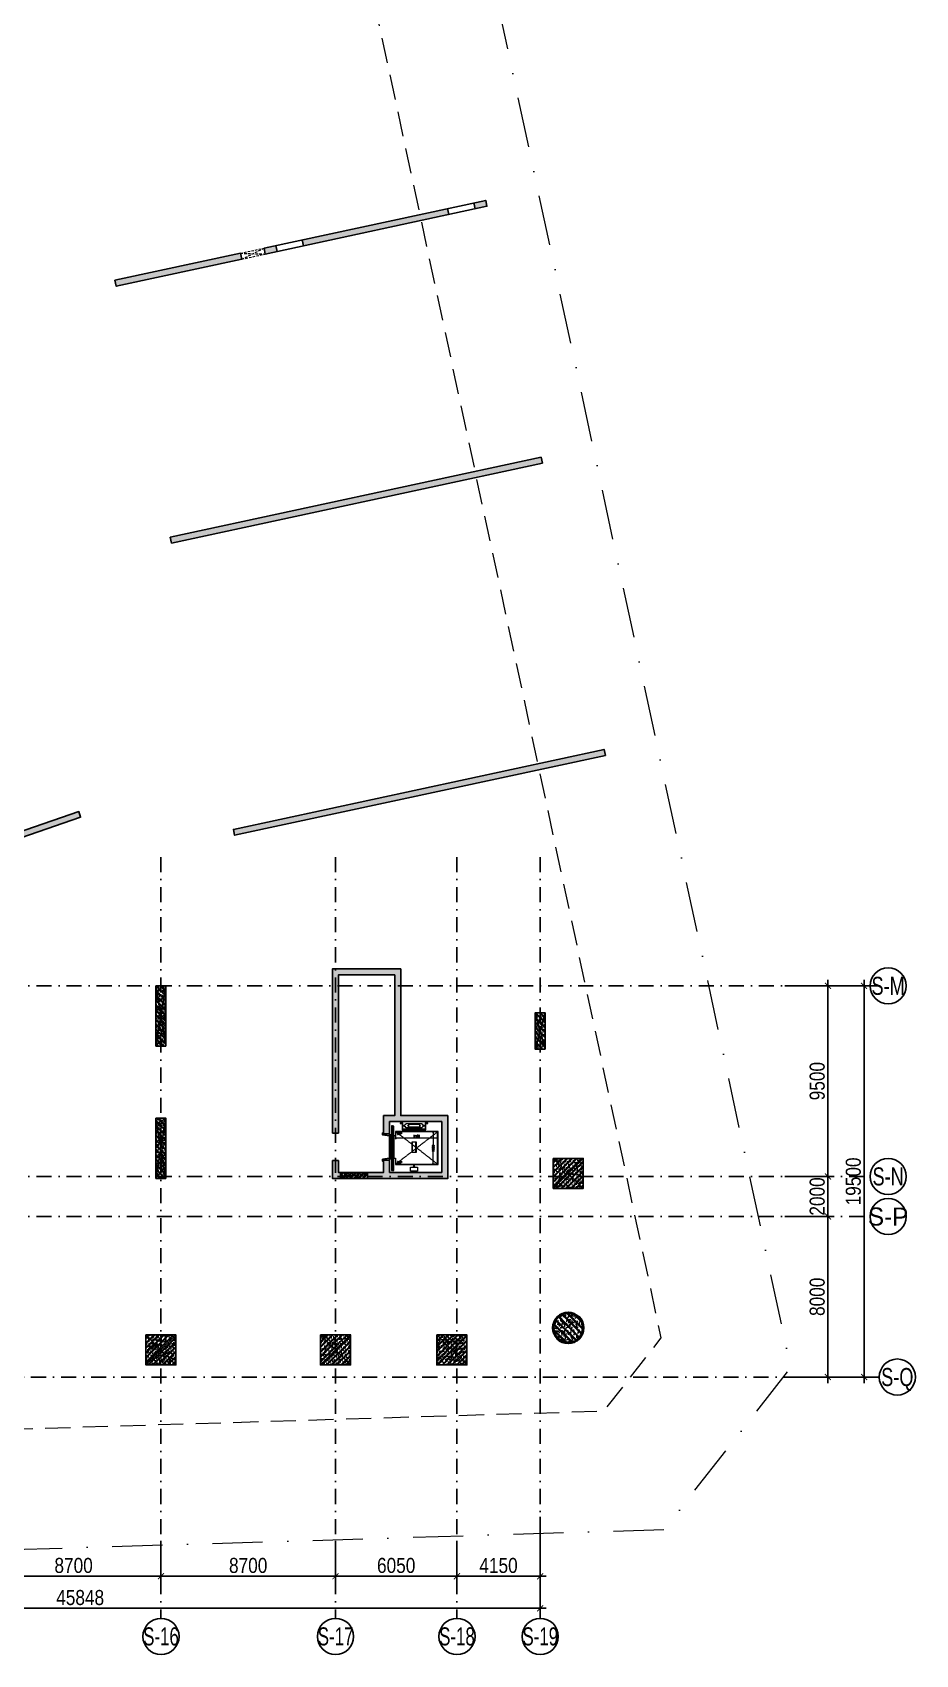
# Model space of a CAD drawing. Header units: millimetres. Extents: x -1283650 to 1283415, y -588847 to 435139.
# Drawn here: x -31624 to 12385, y -6264 to 74595 of the extents above; entities that cross this region are included whole.
import ezdxf
from ezdxf.enums import TextEntityAlignment as Align

# ---------------------------------------------------------------- set-up
doc = ezdxf.new("R2010")
doc.units = ezdxf.units.MM
doc.header["$MEASUREMENT"] = 0
for name, pattern in [('DASHDOT', [1, 0.5, -0.25, 0, -0.25]), ('HIDDEN', [0.375, 0.25, -0.125]), ('Xref_ST_MBDV Cot vach 30.7.2022$0$ACAD_ISO02W100', [15, 12, -3])]:
    doc.linetypes.add(name, pattern=pattern)
doc.layers.get('Defpoints').update_dxf_attribs({"color": 5})
for name, color, linetype in [('AUDIT_I_220805193045-1', 50, 'Continuous'), ('AUDIT_I_220805193045-5', 6, 'Continuous'), ('AUDIT_I_220807103235-17', 50, 'Continuous'), ('KC-Betong', 6, 'Continuous'), ('KT-Dim', 8, 'Continuous'), ('KT-Hatch', 251, 'Continuous'), ('KT-Kich thuoc', 9, 'Continuous'), ('KT-Luoi truc South Tower', 8, 'DASHDOT'), ('KT-Net cot vach', 6, 'Continuous'), ('thang may block', 36, 'Continuous')]:
    doc.layers.add(name, color=color, linetype=linetype)
for name, color, linetype, lineweight in [('KT-Net cot', 2, 'Continuous', 50), ('KT-Vat lieu', 250, 'Continuous', 9), ('Xref_ST_MBDV Cot vach 30.7.2022$0$KT-Noi that', 36, 'Continuous', 9)]:
    doc.layers.add(name, color=color, linetype=linetype, lineweight=lineweight)
doc.styles.add('Arial Narrow', font='ARIALN.TTF')
doc.styles.add('HBA-Text', font='GOTHIC.TTF')
doc.styles.add('Xref_ST_MBDV Cot vach 30.7.2022$0$ROMANS', font='ROMANS.SHX')
doc.styles.add('Xref_ST_MBDV Cot vach 30.7.2022$0$xref.N.Cot vach tang N2$0$DIM', font='vnsimli.shx', dxfattribs={"width": 0.7})
doc.dimstyles.new('CCU_1-300', dxfattribs={"dimscale": 300, "dimtxt": 2.5, "dimasz": 1, "dimexe": 1, "dimexo": 2, "dimgap": 0.5, "dimtad": 1, "dimdec": 0, "dimdsep": 46, "dimtxsty": 'Arial Narrow', "dimblk": 'ARCHTICK', "dimcen": -1, "dimdle": 1, "dimclrd": 256, "dimclre": 256, "dimclrt": 3, "dimadec": 0, "dimazin": 2, "dimtfac": 0.1, "dimtdec": 0, "dimtix": 1, "dimtmove": 2, "dimatfit": 1, "dimfxl": 1, "dimtvp": 0.833333, "dimtolj": 1, "dimtzin": 12, "dimarcsym": 0})
doc.dimstyles.new('Xref_ST_MBDV Cot vach 30.7.2022$0$xref.N.Cot vach tang N2$0$CCU 1-100 A1', dxfattribs={"dimscale": 100, "dimtxt": 2.2, "dimasz": 1, "dimexe": 1, "dimexo": 0, "dimgap": 1, "dimtad": 1, "dimdec": 0, "dimdsep": 46, "dimtxsty": 'Xref_ST_MBDV Cot vach 30.7.2022$0$xref.N.Cot vach tang N2$0$DIM', "dimblk1": 'Xref_ST_MBDV Cot vach 30.7.2022$0$xref.N.Cot vach tang N2$0$_ARCHTICK', "dimblk2": 'Xref_ST_MBDV Cot vach 30.7.2022$0$xref.N.Cot vach tang N2$0$_ARCHTICK', "dimsah": 1, "dimcen": 0, "dimdle": 1, "dimclrd": 256, "dimclre": 256, "dimclrt": 31, "dimadec": 0, "dimazin": 0, "dimtfac": 1, "dimtdec": 0, "dimtix": 1, "dimtmove": 2, "dimatfit": 3, "dimldrblk": 'Xref_ST_MBDV Cot vach 30.7.2022$0$xref.N.Cot vach tang N2$0$_ARCHTICK', "dimfxl": 8, "dimtolj": 1, "dimarcsym": 0})
pattern_1 = [(50, (0, 0), (286.904, -25.1009), [30, -330]), (355, (0, 0), (-55.5005, 300.8769), [24, -264]), (100.4514, (23.9, -2.1), (231.4038, 275.7758), [25.496, -280.4568]), (46.1842, (0, 80), (426.8964, -66.2076), [45, -495]), (96.6356, (35.57, 74.5), (373.865, 389.647), [38.244, -420.685]), (351.1842, (0, 80), (373.865, 389.6474), [36, -396]), (21, (40, 60), (238.7628, -161.0476), [30, -330]), (326, (40, 60), (97.326, 290.06), [24, -264]), (71.4514, (59.9, 46.58), (336.089, 129.0122), [25.496, -280.4568]), (37.5, (0, 0), (4.86394, 133.15754), [0, -260.8, 0, -268, 0, -265]), (7.5, (0, 0), (105.2278, 157.7647), [0, -152.8, 0, -254.8, 0, -101]), (327.5, (-89.2, 0), (213.52897, -9.02195), [0, -100, 0, -312, 0, -414]), (317.5, (-129.2, 0), (233.2745, 40.042), [0, -130, 0, -207.2, 0, -294]), (45, (0, 0), (-106.066, 106.066), []), (45, (70.71, 0), (-106.066, 106.066), [])]
pattern_2 = [(50, (117498, -9270.42), (286.9041, -25.10085), [30, -330]), (355, (117498, -9270.42), (-55.5005, 300.8769), [24, -264]), (100.4514, (117521.9, -9272.5), (231.4038, 275.7758), [25.4961, -280.4568]), (46.1842, (117498, -9190.4), (426.8964, -66.2076), [45, -495]), (96.6356, (117533.57, -9195.93), (373.865, 389.6471), [38.244, -420.6852]), (351.1842, (117498, -9190.4), (373.8648, 389.6474), [36, -396]), (21, (117538, -9210.42), (238.7628, -161.04756), [30, -330]), (326, (117538, -9210.42), (97.3261, 290.06), [24, -264]), (71.4514, (117557.9, -9223.84), (336.0891, 129.0122), [25.4961, -280.4568]), (37.5, (117498, -9270.42), (4.86394, 133.15754), [0, -260.8, 0, -268, 0, -265]), (7.5, (117498, -9270.42), (105.22781, 157.76468), [0, -152.8, 0, -254.8, 0, -101]), (327.5, (117408.8, -9270.42), (213.52897, -9.02195), [0, -100, 0, -312, 0, -414]), (317.5, (117368.8, -9270.42), (233.27447, 40.042), [0, -130, 0, -207.2, 0, -294]), (45, (117498, -9270.42), (-106.06602, 106.06602), []), (45, (117568.71, -9270.42), (-106.06602, 106.06602), [])]

# ---------------------------------------------------------------- blocks, each defined once
blk = doc.blocks.new('_ARCHTICK')
at = {"color": 0, "linetype": 'ByBlock', "const_width": 0.15}
blk.add_lwpolyline([(-0.5, -0.5), (0.5, 0.5)], dxfattribs=at)
blk = doc.blocks.new('*D332')
at = {"layer": 'Defpoints', "color": 0, "transparency": 16777216}
for p in [(-52171, 1204), (-6323, 1204), (-6323, -3959)]:
    blk.add_point(p, dxfattribs=at)
at = {"layer": 'KT-Kich thuoc', "lineweight": -2, "transparency": 16777216}
for p, q in [((-52171, 604), (-52171, -4259)), ((-6323, 604), (-6323, -4259)), ((-52471, -3959), (-6023, -3959))]:
    blk.add_line(p, q, dxfattribs=at)
at = {"layer": 'KT-Kich thuoc', "lineweight": -2, "transparency": 16777216, "xscale": 300, "yscale": 300, "zscale": 300, "rotation": 180}
blk.add_blockref('_ARCHTICK', (-52171, -3959), dxfattribs=at)
at = {"layer": 'KT-Kich thuoc', "lineweight": -2, "transparency": 16777216, "xscale": 300, "yscale": 300, "zscale": 300}
blk.add_blockref('_ARCHTICK', (-6323, -3959), dxfattribs=at)
at = {"layer": 'KT-Kich thuoc', "color": 3, "transparency": 16777216, "insert": (-29247, -3426), "char_height": 750, "attachment_point": 5, "style": 'Arial Narrow'}
blk.add_mtext('\\A1;45848', dxfattribs=at)
blk = doc.blocks.new('*D333')
at = {"layer": 'Defpoints', "color": 0, "transparency": 16777216}
for p in [(5275, 27070), (5275, 7570), (9819, 7570)]:
    blk.add_point(p, dxfattribs=at)
at = {"layer": 'KT-Kich thuoc', "lineweight": -2, "transparency": 16777216}
for p, q in [((5875, 27070), (10119, 27070)), ((9819, 27370), (9819, 7270)), ((5875, 7570), (10119, 7570))]:
    blk.add_line(p, q, dxfattribs=at)
at = {"layer": 'KT-Kich thuoc', "lineweight": -2, "transparency": 16777216, "xscale": 300, "yscale": 300, "zscale": 300}
for p, rotation in [((9819, 27070), 90), ((9819, 7570), 270)]:
    blk.add_blockref('_ARCHTICK', p, dxfattribs=dict(at, rotation=rotation))
at = {"layer": 'KT-Kich thuoc', "color": 3, "transparency": 16777216, "insert": (9286, 17320), "char_height": 750, "attachment_point": 5, "rotation": 90, "style": 'Arial Narrow'}
blk.add_mtext('\\A1;19500', dxfattribs=at)
blk = doc.blocks.new('*D311')
at = {"layer": 'Defpoints', "color": 0, "transparency": 16777216}
for p in [(-33923, -63), (-25223, -63), (-25223, -2359)]:
    blk.add_point(p, dxfattribs=at)
at = {"layer": 'KT-Kich thuoc', "lineweight": -2, "transparency": 16777216}
for p, q in [((-33923, -663), (-33923, -2659)), ((-25223, -663), (-25223, -2659)), ((-34223, -2359), (-24923, -2359))]:
    blk.add_line(p, q, dxfattribs=at)
at = {"layer": 'KT-Kich thuoc', "lineweight": -2, "transparency": 16777216, "xscale": 300, "yscale": 300, "zscale": 300, "rotation": 180}
blk.add_blockref('_ARCHTICK', (-33923, -2359), dxfattribs=at)
at = {"layer": 'KT-Kich thuoc', "lineweight": -2, "transparency": 16777216, "xscale": 300, "yscale": 300, "zscale": 300}
blk.add_blockref('_ARCHTICK', (-25223, -2359), dxfattribs=at)
at = {"layer": 'KT-Kich thuoc', "color": 3, "transparency": 16777216, "insert": (-29573, -1826), "char_height": 750, "attachment_point": 5, "style": 'Arial Narrow'}
blk.add_mtext('\\A1;8700', dxfattribs=at)
blk = doc.blocks.new('*D312')
at = {"layer": 'Defpoints', "color": 0, "transparency": 16777216}
for p in [(-25223, -63), (-16523, -63), (-16523, -2359)]:
    blk.add_point(p, dxfattribs=at)
at = {"layer": 'KT-Kich thuoc', "lineweight": -2, "transparency": 16777216}
for p, q in [((-25223, -663), (-25223, -2659)), ((-16523, -663), (-16523, -2659)), ((-25523, -2359), (-16223, -2359))]:
    blk.add_line(p, q, dxfattribs=at)
at = {"layer": 'KT-Kich thuoc', "lineweight": -2, "transparency": 16777216, "xscale": 300, "yscale": 300, "zscale": 300, "rotation": 180}
blk.add_blockref('_ARCHTICK', (-25223, -2359), dxfattribs=at)
at = {"layer": 'KT-Kich thuoc', "lineweight": -2, "transparency": 16777216, "xscale": 300, "yscale": 300, "zscale": 300}
blk.add_blockref('_ARCHTICK', (-16523, -2359), dxfattribs=at)
at = {"layer": 'KT-Kich thuoc', "color": 3, "transparency": 16777216, "insert": (-20873, -1826), "char_height": 750, "attachment_point": 5, "style": 'Arial Narrow'}
blk.add_mtext('\\A1;8700', dxfattribs=at)
blk = doc.blocks.new('*D313')
at = {"layer": 'Defpoints', "color": 0, "transparency": 16777216}
for p in [(-16523, -63), (-10473, -63), (-10473, -2359)]:
    blk.add_point(p, dxfattribs=at)
at = {"layer": 'KT-Kich thuoc', "lineweight": -2, "transparency": 16777216}
for p, q in [((-16523, -663), (-16523, -2659)), ((-10473, -663), (-10473, -2659)), ((-16823, -2359), (-10173, -2359))]:
    blk.add_line(p, q, dxfattribs=at)
at = {"layer": 'KT-Kich thuoc', "lineweight": -2, "transparency": 16777216, "xscale": 300, "yscale": 300, "zscale": 300, "rotation": 180}
blk.add_blockref('_ARCHTICK', (-16523, -2359), dxfattribs=at)
at = {"layer": 'KT-Kich thuoc', "lineweight": -2, "transparency": 16777216, "xscale": 300, "yscale": 300, "zscale": 300}
blk.add_blockref('_ARCHTICK', (-10473, -2359), dxfattribs=at)
at = {"layer": 'KT-Kich thuoc', "color": 3, "transparency": 16777216, "insert": (-13498, -1826), "char_height": 750, "attachment_point": 5, "style": 'Arial Narrow'}
blk.add_mtext('\\A1;6050', dxfattribs=at)
blk = doc.blocks.new('*D314')
at = {"layer": 'Defpoints', "color": 0, "transparency": 16777216}
for p in [(-10473, -63), (-6323, -63), (-6323, -2359)]:
    blk.add_point(p, dxfattribs=at)
at = {"layer": 'KT-Kich thuoc', "lineweight": -2, "transparency": 16777216}
for p, q in [((-10473, -663), (-10473, -2659)), ((-6323, -663), (-6323, -2659)), ((-10773, -2359), (-6023, -2359))]:
    blk.add_line(p, q, dxfattribs=at)
at = {"layer": 'KT-Kich thuoc', "lineweight": -2, "transparency": 16777216, "xscale": 300, "yscale": 300, "zscale": 300, "rotation": 180}
blk.add_blockref('_ARCHTICK', (-10473, -2359), dxfattribs=at)
at = {"layer": 'KT-Kich thuoc', "lineweight": -2, "transparency": 16777216, "xscale": 300, "yscale": 300, "zscale": 300}
blk.add_blockref('_ARCHTICK', (-6323, -2359), dxfattribs=at)
at = {"layer": 'KT-Kich thuoc', "color": 3, "transparency": 16777216, "insert": (-8398, -1826), "char_height": 750, "attachment_point": 5, "style": 'Arial Narrow'}
blk.add_mtext('\\A1;4150', dxfattribs=at)
blk = doc.blocks.new('GRID-SYM-flat-73')
at = {"layer": 'AUDIT_I_220805193045-1'}
blk.add_circle((0, 0), 900, dxfattribs=at)
at = {"layer": 'AUDIT_I_220805193045-1', "style": 'HBA-Text'}
blk.add_attdef('GRID', text='', height=900, rotation=359.63025, dxfattribs=at).set_placement((0, 0, 0), align=Align.MIDDLE_CENTER)
blk = doc.blocks.new('GRID-SYM-flat-83')
at = {"layer": 'AUDIT_I_220805193045-1'}
blk.add_ellipse((0, 0), major_axis=(-900, 5), ratio=1, dxfattribs=at)
at = {"layer": 'AUDIT_I_220805193045-1', "style": 'HBA-Text'}
blk.add_attdef('GRID', text='', height=900, rotation=359.63025, dxfattribs=at).set_placement((0, 0, 0), align=Align.MIDDLE_CENTER)
blk = doc.blocks.new('GRID-SYM-flat-84')
at = {"layer": 'AUDIT_I_220805193045-1'}
blk.add_ellipse((0, 0), major_axis=(-900, 5), ratio=1, dxfattribs=at)
at = {"layer": 'AUDIT_I_220805193045-1', "style": 'HBA-Text'}
blk.add_attdef('GRID', text='', height=900, rotation=359.63025, dxfattribs=at).set_placement((0, 0, 0), align=Align.MIDDLE_CENTER)
blk = doc.blocks.new('GRID-SYM-flat-85')
at = {"layer": 'AUDIT_I_220805193045-1'}
blk.add_ellipse((0, 0), major_axis=(-900, 5), ratio=1, dxfattribs=at)
at = {"layer": 'AUDIT_I_220805193045-1', "style": 'HBA-Text'}
blk.add_attdef('GRID', text='', height=900, rotation=359.63025, dxfattribs=at).set_placement((0, 0, 0), align=Align.MIDDLE_CENTER)
blk = doc.blocks.new('GRID-SYM-flat-86')
at = {"layer": 'AUDIT_I_220805193045-1'}
blk.add_ellipse((0, 0), major_axis=(-900, 5), ratio=1, dxfattribs=at)
at = {"layer": 'AUDIT_I_220805193045-1', "style": 'HBA-Text'}
blk.add_attdef('GRID', text='', height=900, rotation=359.63025, dxfattribs=at).set_placement((0, 0, 0), align=Align.MIDDLE_CENTER)
blk = doc.blocks.new('*D306')
at = {"layer": 'Defpoints', "color": 0, "transparency": 16777216}
for p in [(5275, 27070), (5275, 17570), (8019, 17570)]:
    blk.add_point(p, dxfattribs=at)
at = {"layer": 'KT-Kich thuoc', "lineweight": -2, "transparency": 16777216}
for p, q in [((5875, 27070), (8319, 27070)), ((8019, 27370), (8019, 17270)), ((5875, 17570), (8319, 17570))]:
    blk.add_line(p, q, dxfattribs=at)
at = {"layer": 'KT-Kich thuoc', "lineweight": -2, "transparency": 16777216, "xscale": 300, "yscale": 300, "zscale": 300}
for p, rotation in [((8019, 27070), 90), ((8019, 17570), 270)]:
    blk.add_blockref('_ARCHTICK', p, dxfattribs=dict(at, rotation=rotation))
at = {"layer": 'KT-Kich thuoc', "color": 3, "transparency": 16777216, "insert": (7486, 22320), "char_height": 750, "attachment_point": 5, "rotation": 90, "style": 'Arial Narrow'}
blk.add_mtext('\\A1;9500', dxfattribs=at)
blk = doc.blocks.new('*D307')
at = {"layer": 'Defpoints', "color": 0, "transparency": 16777216}
for p in [(5275, 17570), (5275, 15570), (8019, 15570)]:
    blk.add_point(p, dxfattribs=at)
at = {"layer": 'KT-Kich thuoc', "lineweight": -2, "transparency": 16777216}
for p, q in [((8019, 17570), (8019, 17870)), ((5875, 17570), (8319, 17570)), ((8019, 17570), (8019, 15570)), ((5875, 15570), (8319, 15570)), ((8019, 15570), (8019, 15270))]:
    blk.add_line(p, q, dxfattribs=at)
at = {"layer": 'KT-Kich thuoc', "lineweight": -2, "transparency": 16777216, "xscale": 300, "yscale": 300, "zscale": 300}
for p, rotation in [((8019, 17570), 270), ((8019, 15570), 90)]:
    blk.add_blockref('_ARCHTICK', p, dxfattribs=dict(at, rotation=rotation))
at = {"layer": 'KT-Kich thuoc', "color": 3, "transparency": 16777216, "insert": (7486, 16570), "char_height": 750, "attachment_point": 5, "rotation": 90, "style": 'Arial Narrow'}
blk.add_mtext('\\A1;2000', dxfattribs=at)
blk = doc.blocks.new('*D308')
at = {"layer": 'Defpoints', "color": 0, "transparency": 16777216}
for p in [(5275, 15570), (5275, 7570), (8019, 7570)]:
    blk.add_point(p, dxfattribs=at)
at = {"layer": 'KT-Kich thuoc', "lineweight": -2, "transparency": 16777216}
for p, q in [((5875, 15570), (8319, 15570)), ((8019, 15870), (8019, 7270)), ((5875, 7570), (8319, 7570))]:
    blk.add_line(p, q, dxfattribs=at)
at = {"layer": 'KT-Kich thuoc', "lineweight": -2, "transparency": 16777216, "xscale": 300, "yscale": 300, "zscale": 300}
for p, rotation in [((8019, 15570), 90), ((8019, 7570), 270)]:
    blk.add_blockref('_ARCHTICK', p, dxfattribs=dict(at, rotation=rotation))
at = {"layer": 'KT-Kich thuoc', "color": 3, "transparency": 16777216, "insert": (7486, 11570), "char_height": 750, "attachment_point": 5, "rotation": 90, "style": 'Arial Narrow'}
blk.add_mtext('\\A1;8000', dxfattribs=at)
blk = doc.blocks.new('C1500')
at = {"layer": 'KT-Net cot vach'}
h = blk.add_hatch(dxfattribs=at)
h.set_pattern_fill('1BETONG2-BOP', color=250, scale=50, style=0, pattern_type=2)
h.set_pattern_definition([(50, (103512.22, -41871.03), (358.6301, -31.3761), [37.5, -412.5]), (355, (103512.22, -41871.03), (-69.3757, 376.0961), [30, -330]), (100.4514, (103542.1, -41873.65), (289.2547, 344.7198), [31.8701, -350.571]), (46.1842, (103512.2, -41771.03), (533.6205, -82.7595), [56.25, -618.75]), (96.6356, (103556.7, -41777.93), (467.3314, 487.059), [47.8051, -525.8565]), (351.1842, (103512.2, -41771.03), (467.331, 487.0593), [45, -495]), (21, (103562.22, -41796.03), (298.4535, -201.30945), [37.5, -412.5]), (226, (103562.22, -41796.03), (335.9411, -182.7699), [30, -330]), (71.4514, (103587.1, -41812.8), (420.1113, 161.2652), [31.8701, -350.571]), (67.5, (103512.22, -41871.03), (-77.95809, 147.18723), [0, -326, 0, -335, 0, -331.25]), (4.5, (103512.22, -41871.03), (141.67546, 190.0516), [0, -191, 0, -318.5, 0, -126.25]), (327.5, (103400.72, -41871.03), (266.91122, -11.27744), [0, -125, 0, -390, 0, -517.5]), (317.5, (103350.72, -41871.03), (291.5931, 50.0525), [0, -162.5, 0, -259, 0, -367.5]), (315, (103512.22, -41871.03), (150.2602, 150.2602), []), (315, (103512.22, -41809.78), (150.2602, 150.2602), [])])
h.paths.add_polyline_path([(-2388, 22, 1), (-888, 22, 1)])
at = {"color": 6, "ltscale": 0.25}
blk.add_circle((-1638, 22), 750, dxfattribs=at)
blk = doc.blocks.new('*U189')
h = blk.add_hatch()
h.set_pattern_fill('VATLIEU04', color=250, scale=40, style=0, pattern_type=2)
h.set_pattern_definition([(50, (-450, 3050), (286.904, -25.101), [30, -330]), (355, (-450, 3050), (-55.5, 300.877), [24, -264]), (100.451, (-426.1, 3047.9), (231.404, 275.776), [25.496, -280.457]), (46.184, (-450, 3130), (426.896, -66.208), [45, -495]), (96.636, (-414.43, 3124.5), (373.865, 389.647), [38.244, -420.685]), (351.184, (-450, 3130), (373.865, 389.65), [36, -396]), (21, (-410, 3110), (238.763, -161.048), [30, -330]), (326, (-410, 3110), (97.326, 290.06), [24, -264]), (71.451, (-390.1, 3096.58), (336.09, 129.012), [25.496, -280.457]), (37.5, (-450, 3050), (4.864, 133.1575), [0, -260.8, 0, -268, 0, -265]), (7.5, (-450, 3050), (105.228, 157.7647), [0, -152.8, 0, -254.8, 0, -101]), (327.5, (-539.2, 3050), (213.529, -9.022), [0, -100, 0, -312, 0, -414]), (317.5, (-579.2, 3050), (233.274, 40.042), [0, -130, 0, -207.2, 0, -294]), (45, (-450, 3050), (-120.208, 120.208), []), (45, (-450, 3099), (-120.208, 120.208), [])])
h.paths.add_polyline_path([(-475, -475), (25, -475), (25, 2525), (-475, 2525)])
at = {"color": 6, "ltscale": 0.25}
blk.add_lwpolyline([(-475, -475), (25, -475), (25, 2525), (-475, 2525)], close=True, dxfattribs=at)
at = {"layer": 'Defpoints', "linetype": 'ByBlock', "ltscale": 30}
for p, q in [((25, -475), (-475, 2525)), ((-475, -475), (25, 2525))]:
    blk.add_line(p, q, dxfattribs=at)
blk = doc.blocks.new('*U190')
h = blk.add_hatch()
h.set_pattern_fill('VATLIEU04', color=250, scale=40, style=0, pattern_type=2)
h.set_pattern_definition([(50, (-450, 1850), (286.904, -25.1), [30, -330]), (355, (-450, 1850), (-55.5, 300.877), [24, -264]), (100.451, (-426.1, 1847.9), (231.404, 275.776), [25.496, -280.457]), (46.184, (-450, 1930), (426.896, -66.21), [45, -495]), (96.636, (-414.43, 1924.5), (373.865, 389.65), [38.244, -420.685]), (351.184, (-450, 1930), (373.865, 389.65), [36, -396]), (21, (-410, 1910), (238.763, -161.048), [30, -330]), (326, (-410, 1910), (97.326, 290.06), [24, -264]), (71.451, (-390.1, 1896.58), (336.09, 129.012), [25.496, -280.457]), (37.5, (-450, 1850), (4.864, 133.1575), [0, -260.8, 0, -268, 0, -265]), (7.5, (-450, 1850), (105.228, 157.765), [0, -152.8, 0, -254.8, 0, -101]), (327.5, (-539.2, 1850), (213.529, -9.022), [0, -100, 0, -312, 0, -414]), (317.5, (-579.2, 1850), (233.274, 40.042), [0, -130, 0, -207.2, 0, -294]), (45, (-450, 1850), (-120.208, 120.208), []), (45, (-450, 1899), (-120.208, 120.208), [])])
h.paths.add_polyline_path([(-475, -475), (25, -475), (25, 1325), (-475, 1325)])
at = {"color": 6, "ltscale": 0.25}
blk.add_lwpolyline([(-475, -475), (25, -475), (25, 1325), (-475, 1325)], close=True, dxfattribs=at)
at = {"layer": 'Defpoints', "linetype": 'ByBlock', "ltscale": 30}
for p, q in [((25, -475), (-475, 1325)), ((-475, -475), (25, 1325))]:
    blk.add_line(p, q, dxfattribs=at)
blk = doc.blocks.new('*U188')
h = blk.add_hatch()
h.set_pattern_fill('VATLIEU04', color=250, scale=40, style=0, pattern_type=2)
h.set_pattern_definition([(50, (550, -550), (286.904, -25.1), [30, -330]), (355, (550, -550), (-55.5, 300.877), [24, -264]), (100.451, (573.9, -552.1), (231.404, 275.776), [25.496, -280.457]), (46.184, (550, -470), (426.9, -66.21), [45, -495]), (96.636, (585.57, -475.5), (373.87, 389.65), [38.24, -420.69]), (351.184, (550, -470), (373.86, 389.65), [36, -396]), (21, (590, -490), (238.763, -161.048), [30, -330]), (326, (590, -490), (97.326, 290.06), [24, -264]), (71.451, (609.9, -503.42), (336.09, 129.01), [25.496, -280.457]), (37.5, (550, -550), (4.864, 133.1575), [0, -260.8, 0, -268, 0, -265]), (7.5, (550, -550), (105.228, 157.765), [0, -152.8, 0, -254.8, 0, -101]), (327.5, (460.8, -550), (213.529, -9.022), [0, -100, 0, -312, 0, -414]), (317.5, (420.8, -550), (233.274, 40.042), [0, -130, 0, -207.2, 0, -294]), (45, (550, -550), (-120.208, 120.208), []), (45, (550, -501), (-120.208, 120.208), [])])
h.paths.add_polyline_path([(-475, 475), (1025, 475), (1025, -1025), (-475, -1025)])
at = {"color": 6, "ltscale": 0.25}
blk.add_lwpolyline([(-475, 475), (1025, 475), (1025, -1025), (-475, -1025)], close=True, dxfattribs=at)
at = {"layer": 'Defpoints', "linetype": 'ByBlock', "ltscale": 30}
for p, q in [((1025, 475), (-475, -1025)), ((-475, 475), (1025, -1025))]:
    blk.add_line(p, q, dxfattribs=at)
blk = doc.blocks.new('Xref_ST_MBDV Cot vach 30.7.2022$0$xref.N.Cot vach tang N2$0$_Open90')
at = {"color": 0, "linetype": 'ByBlock', "lineweight": -2}
for p, q in [((0, 0), (-1, 0)), ((-0.5, 0.5), (0, 0)), ((0, 0), (-0.5, -0.5))]:
    blk.add_line(p, q, dxfattribs=at)
blk = doc.blocks.new('*D15')
at = {"layer": 'Defpoints', "color": 0, "transparency": 16777216}
for p in [(-424, -515), (-353, -515), (-353, -2115)]:
    blk.add_point(p, dxfattribs=at)
at = {"layer": 'Xref_ST_MBDV Cot vach 30.7.2022$0$KT-Noi that', "color": 5, "transparency": 16777216}
for p, q in [((-353, -515), (-474, -515)), ((-424, -565), (-424, -1155)), ((-424, -2065), (-424, -1512)), ((-353, -2115), (-474, -2115))]:
    blk.add_line(p, q, dxfattribs=at)
at = {"layer": 'Xref_ST_MBDV Cot vach 30.7.2022$0$KT-Noi that', "color": 5, "transparency": 16777216, "xscale": 50, "yscale": 50, "zscale": 50}
for p, rotation in [((-424, -515), 90), ((-424, -2115), 270)]:
    blk.add_blockref('Xref_ST_MBDV Cot vach 30.7.2022$0$xref.N.Cot vach tang N2$0$_Open90', p, dxfattribs=dict(at, rotation=rotation))
at = {"layer": 'Xref_ST_MBDV Cot vach 30.7.2022$0$KT-Noi that', "color": 5, "transparency": 16777216, "insert": (-424, -1333), "char_height": 110, "attachment_point": 5, "rotation": 90, "style": 'Xref_ST_MBDV Cot vach 30.7.2022$0$xref.N.Cot vach tang N2$0$DIM'}
blk.add_mtext('\\A1;1600', dxfattribs=at)
blk = doc.blocks.new('Xref_ST_MBDV Cot vach 30.7.2022$0$xref.N.Cot vach tang N2$0$_ARCHTICK')
at = {"color": 0, "linetype": 'ByBlock', "const_width": 0.15}
blk.add_lwpolyline([(-0.5, -0.5), (0.5, 0.5)], dxfattribs=at)
blk = doc.blocks.new('*D17')
at = {"layer": 'Defpoints', "color": 0, "transparency": 16777216}
for p in [(-2310, -615), (-210, -615), (-2310, -827)]:
    blk.add_point(p, dxfattribs=at)
at = {"layer": 'Xref_ST_MBDV Cot vach 30.7.2022$0$KT-Noi that', "color": 5, "transparency": 16777216}
for p, q in [((-2310, -615), (-2310, -877)), ((-210, -615), (-210, -877)), ((-260, -827), (-2260, -827))]:
    blk.add_line(p, q, dxfattribs=at)
at = {"layer": 'Xref_ST_MBDV Cot vach 30.7.2022$0$KT-Noi that', "color": 5, "transparency": 16777216, "xscale": 50, "yscale": 50, "zscale": 50, "rotation": 180}
blk.add_blockref('Xref_ST_MBDV Cot vach 30.7.2022$0$xref.N.Cot vach tang N2$0$_Open90', (-2310, -827), dxfattribs=at)
at = {"layer": 'Xref_ST_MBDV Cot vach 30.7.2022$0$KT-Noi that', "color": 5, "transparency": 16777216, "xscale": 50, "yscale": 50, "zscale": 50}
blk.add_blockref('Xref_ST_MBDV Cot vach 30.7.2022$0$xref.N.Cot vach tang N2$0$_Open90', (-210, -827), dxfattribs=at)
at = {"layer": 'Xref_ST_MBDV Cot vach 30.7.2022$0$KT-Noi that', "color": 5, "transparency": 16777216, "insert": (-1260, -722), "char_height": 110, "attachment_point": 5, "style": 'Xref_ST_MBDV Cot vach 30.7.2022$0$xref.N.Cot vach tang N2$0$DIM'}
blk.add_mtext('\\A1;2100', dxfattribs=at)
blk = doc.blocks.new('A$C0B367F28')
at = {"layer": 'KT-Vat lieu'}
h = blk.add_hatch(dxfattribs=at)
h.set_pattern_fill('BTCT', color=256, scale=40)
h.set_pattern_definition(pattern_2)
h.paths.add_polyline_path([(107874, 56826), (107937, 56532), (108524, 56659), (108461, 56952)])
h.paths.add_polyline_path([(99321, 54982), (99384, 54689), (106618, 56248), (106555, 56541)])
h.paths.add_polyline_path([(96304, 54025), (96240, 54318), (89985, 52970), (90048, 52676)])
h.paths.add_polyline_path([(97413, 54571), (97477, 54278), (98064, 54404), (98001, 54698)])
h = blk.add_hatch(dxfattribs=at)
h.set_pattern_fill('BTCT', color=256, scale=40)
h.set_pattern_definition(pattern_2)
h.paths.add_polyline_path([(111284, 43853), (111221, 44146), (92745, 40164), (92809, 39871)])
h = blk.add_hatch(dxfattribs=at)
h.set_pattern_fill('BTCT', color=256, scale=40)
h.set_pattern_definition(pattern_2)
h.paths.add_polyline_path([(114424, 29288), (114361, 29581), (95885, 25598), (95948, 25305)])
h = blk.add_hatch(dxfattribs=at)
h.set_pattern_fill('BTCT', color=256, scale=40)
h.set_pattern_definition(pattern_2)
h.paths.add_polyline_path([(76413, 22104), (76315, 22388), (88178, 26484), (88276, 26200)])
at = {"layer": 'KC-Betong'}
for p, q in [((107874, 56826, 0), (107937, 56532, 0)), ((106555, 56541, 0), (106618, 56248, 0)), ((96240, 54318, 0), (96304, 54025)), ((97413, 54571, 0), (97477, 54278)), ((98001, 54698, 0), (98064, 54404, 0)), ((99321, 54982, 0), (99384, 54689, 0))]:
    blk.add_line(p, q, dxfattribs=at)
for points in [[(97477, 54278), (108524, 56659), (108461, 56952), (97413, 54571)], [(96240, 54318), (89985, 52970), (90048, 52676), (96304, 54025)]]:
    blk.add_lwpolyline(points, dxfattribs=at)
for points in [[(111284, 43853), (111221, 44146), (92745, 40164), (92809, 39871)], [(114424, 29288), (114361, 29581), (95885, 25598), (95948, 25305)], [(76413, 22104), (76315, 22388), (88178, 26484), (88276, 26200)]]:
    blk.add_lwpolyline(points, close=True, dxfattribs=at)
at = {"layer": 'KT-Net cot'}
blk.add_circle((112575, 750), 750, dxfattribs=at)
at = {"layer": 'KT-Vat lieu', "linetype": 'HIDDEN', "ltscale": 500}
for p, q in [((96240, 54318), (97413, 54571, 0)), ((96240, 54318, 0), (97477, 54278)), ((96304, 54025), (97413, 54571, 0)), ((96304, 54025), (97478, 54278, 0))]:
    blk.add_line(p, q, dxfattribs=at)
blk = doc.blocks.new('Xref_ST_MBDV Cot vach 30.7.2022$0$TMCC')
at = {"layer": 'Xref_ST_MBDV Cot vach 30.7.2022$0$KT-Noi that', "linetype": 'Continuous', "ltscale": 2}
for p, q in [((-2510, -665), (-2560, -665)), ((-2560, -665), (-2560, -715)), ((-2560, -715), (-2510, -715)), ((-2555, -1815), (-2555, -715)), ((-2515, -215), (-2515, -2440)), ((-2465, -215), (-2515, -215)), ((-2510, -715), (-2510, -665)), ((-2465, -2440), (-2465, -215)), ((-2310, -715), (-2385, -715)), ((-185, -490), (-2310, -490)), ((-2310, -490), (-2310, -515)), ((-210, -515), (-2310, -515)), ((-2310, -515), (-2310, -715)), ((-1938.3, -164.7), (-1932.3, -167.2)), ((-1938.3, -247.2), (-1938.3, -164.7)), ((-1932.3, -244.7), (-1938.3, -247.2)), ((-1932.3, -167.2), (-1930.1, -202.2)), ((-1930.1, -209.7), (-1932.3, -244.7)), ((-1930.1, -202.2), (-1905.4, -202.2)), ((-1905.4, -209.7), (-1930.1, -209.7)), ((-1905.4, -202.2), (-1895.4, -202)), ((-1895.4, -210.5), (-1905.4, -209.7)), ((-1895.4, -202), (-1870, -201.5)), ((-1870, -210.5), (-1895.4, -210.5)), ((-1870, -201.5), (-1870, -210.5)), ((-1839.3, -261.4), (-1839.3, -150.6)), ((-1798.8, -146), (-1834.7, -146)), ((-1798.8, -266), (-1834.7, -266)), ((-1794.2, -141.4), (-1794.2, -110.6)), ((-1794.2, -301.4), (-1794.2, -270.6)), ((-978.4, -106), (-1789.6, -106)), ((-978.4, -306), (-1789.6, -306)), ((-1652, -306), (-1652, -106)), ((-1652, -106), (-1118, -106)), ((-1652, -281), (-1652, -131)), ((-1652, -131), (-1118, -131)), ((-1118, -281), (-1652, -281)), ((-1118, -306), (-1652, -306)), ((-1439.5, -419), (-1442, -411)), ((-1442, -411), (-1328, -411)), ((-1390, -423), (-1439.5, -419)), ((-1393, -462), (-1390, -452)), ((-1393, -500), (-1393, -462)), ((-1377, -500), (-1393, -500)), ((-1390, -452), (-1390, -423)), ((-1330.5, -419), (-1380, -423)), ((-1380, -423), (-1380, -452)), ((-1380, -452), (-1377, -462)), ((-1377, -462), (-1377, -500)), ((-1328, -411), (-1330.5, -419)), ((-1118, -106), (-1118, -306)), ((-1118, -131), (-1118, -281)), ((-973.8, -141.4), (-973.8, -110.6)), ((-973.8, -301.4), (-973.8, -270.6)), ((-933.9, -146), (-969.2, -146)), ((-933.9, -266), (-969.2, -266)), ((-929.3, -261.4), (-929.3, -150.6)), ((-900, -210.5), (-900, -201.5)), ((-900, -201.5), (-874.6, -201.5)), ((-874.6, -210), (-900, -210.5)), ((-874.6, -201.5), (-864.6, -202.2)), ((-864.6, -209.7), (-874.6, -210)), ((-864.6, -202.2), (-840, -202.2)), ((-840, -209.7), (-864.6, -209.7)), ((-840, -202.2), (-837.8, -167.2)), ((-837.8, -244.7), (-840, -209.7)), ((-837.8, -167.2), (-831.8, -164.7)), ((-831.8, -247.2), (-837.8, -244.7)), ((-831.8, -164.7), (-831.8, -247.2)), ((-210, -2115), (-210, -515)), ((-185, -2140), (-185, -490)), ((-1485, -1000), (-1285, -1000)), ((-1485, -1530), (-1485, -1000)), ((-1285, -1530), (-1485, -1530)), ((-1460, -1000), (-1310, -1000)), ((-1460, -1530), (-1460, -1000)), ((-1310, -1530), (-1460, -1530)), ((-1310, -1000), (-1310, -1530)), ((-1285, -1000), (-1285, -1530)), ((-2560, -1865), (-2560, -1815)), ((-2560, -1815), (-2510, -1815)), ((-2510, -1865), (-2560, -1865)), ((-2510, -1815), (-2510, -1865)), ((-2385, -1815), (-2310, -1815)), ((-2310, -1815), (-2310, -2115)), ((-2310, -2115), (-210, -2115)), ((-2310, -2115), (-2310, -2140)), ((-2310, -2140), (-185, -2140)), ((-1442, -2269), (-1439.5, -2261)), ((-1328, -2269), (-1442, -2269)), ((-1439.5, -2261), (-1390, -2257)), ((-1393, -2218), (-1393, -2180)), ((-1393, -2180), (-1377, -2180)), ((-1390, -2228), (-1393, -2218)), ((-1390, -2257), (-1390, -2228)), ((-1377, -2218), (-1380, -2228)), ((-1380, -2228), (-1380, -2257)), ((-1380, -2257), (-1330.5, -2261)), ((-1377, -2180), (-1377, -2218)), ((-1330.5, -2261), (-1328, -2269)), ((-2515, -2440), (-2465, -2440))]:
    blk.add_line(p, q, dxfattribs=at)
at = {"layer": 'Xref_ST_MBDV Cot vach 30.7.2022$0$KT-Noi that', "linetype": 'Xref_ST_MBDV Cot vach 30.7.2022$0$ACAD_ISO02W100', "ltscale": 2}
for p, q in [((-185, -490), (-2310, -2127.5)), ((-185, -2140), (-2310, -490))]:
    blk.add_line(p, q, dxfattribs=at)
at = {"layer": 'Xref_ST_MBDV Cot vach 30.7.2022$0$KT-Noi that', "linetype": 'Continuous', "ltscale": 2}
for points in [[(-2510, -715), (-2465, -715), (-2465, -1265), (-2510, -1265)], [(-2385, -2430), (-2385, -225), (-2435, -225), (-2435, -2430)], [(-2435, -715), (-2390, -715), (-2390, -1265), (-2435, -1265)], [(-1385, -411), (-796.8, -411), (-796.8, -100), (-701.8, -100), (-701.8, -65), (-831.8, -65), (-831.8, -381), (-1385, -381), (-1938.3, -381), (-1938.3, -65), (-2068.3, -65), (-2068.3, -100), (-1973.3, -100), (-1973.3, -411), (-1385, -411)], [(-2510, -1265), (-2465, -1265), (-2465, -1815), (-2510, -1815)], [(-2435, -1265), (-2390, -1265), (-2390, -1815), (-2435, -1815)], [(-1385, -2269), (-1210, -2269), (-1210, -2465), (-1385, -2465), (-1560, -2465), (-1560, -2269), (-1385, -2269)]]:
    blk.add_lwpolyline(points, close=True, dxfattribs=at)
for points in [[(-2495, -1265), (-2495, -715)], [(-2480, -1265), (-2480, -715)], [(-2420, -1265), (-2420, -715)], [(-2405, -1265), (-2405, -715)], [(-2495, -1815), (-2495, -1265)], [(-2480, -1815), (-2480, -1265)], [(-2420, -1815), (-2420, -1265)], [(-2405, -1815), (-2405, -1265)]]:
    blk.add_lwpolyline(points, dxfattribs=at)
for centre, radius in [((-1685, -206), 14.5), ((-1085, -206), 17.5)]:
    blk.add_circle(centre, radius, dxfattribs=at)
for centre, start, end in [((-1834.7, -150.6), 90, 180), ((-1834.7, -261.4), 180, 270), ((-1798.8, -141.4), 270, 0), ((-1798.8, -270.6), 0, 90), ((-1789.6, -110.6), 90, 180), ((-1789.6, -301.4), 180, 270), ((-978.4, -110.6), 0, 90), ((-978.4, -301.4), 270, 0), ((-969.2, -141.4), 180, 270), ((-969.2, -270.6), 90, 180), ((-933.9, -150.6), 0, 90), ((-933.9, -261.4), 270, 0)]:
    blk.add_arc(centre, 4.61, start, end, dxfattribs=at)
at = {"layer": 'Xref_ST_MBDV Cot vach 30.7.2022$0$KT-Noi that', "linetype": 'Continuous', "ltscale": 2, "style": 'Xref_ST_MBDV Cot vach 30.7.2022$0$ROMANS', "width": 0.75}
for p in [(-2110, -595), (-2110, -2035)]:
    blk.add_text('COP', height=100, dxfattribs=at).set_placement(p, align=Align.MIDDLE)
at = {"layer": 'Xref_ST_MBDV Cot vach 30.7.2022$0$KT-Noi that', "color": 5}
dim = blk.add_linear_dim(base=(-2310, -826.7), p1=(-210, -615), p2=(-2310, -615), angle=180, dimstyle='Xref_ST_MBDV Cot vach 30.7.2022$0$xref.N.Cot vach tang N2$0$CCU 1-100 A1', override={"dimscale": 50, "dimblk1": 'Xref_ST_MBDV Cot vach 30.7.2022$0$xref.N.Cot vach tang N2$0$_Open90', "dimblk2": 'Xref_ST_MBDV Cot vach 30.7.2022$0$xref.N.Cot vach tang N2$0$_Open90', "dimclrd": 5, "dimclre": 5, "dimclrt": 5, "dimlwd": 65535, "dimlwe": 65535}, dxfattribs=at)
dim.commit()
dim.dimension.update_dxf_attribs({"geometry": '*D17', "text_midpoint": (-1260, -721.7)})
dim = blk.add_linear_dim(base=(-424.2, -515), p1=(-353.1, -2115), p2=(-353.1, -515), angle=270, dimstyle='Xref_ST_MBDV Cot vach 30.7.2022$0$xref.N.Cot vach tang N2$0$CCU 1-100 A1', override={"dimscale": 50, "dimblk1": 'Xref_ST_MBDV Cot vach 30.7.2022$0$xref.N.Cot vach tang N2$0$_Open90', "dimblk2": 'Xref_ST_MBDV Cot vach 30.7.2022$0$xref.N.Cot vach tang N2$0$_Open90', "dimclrd": 5, "dimclre": 5, "dimclrt": 5, "dimlwd": 65535, "dimlwe": 65535}, dxfattribs=at)
dim.commit()
dim.dimension.update_dxf_attribs({"geometry": '*D15', "text_midpoint": (-424.2, -1333.3), "dimtype": 128})

msp = doc.modelspace()

# ---------------------------------------------------------------- hatches: boundary and pattern name
at = {"layer": 'KT-Hatch'}
h = msp.add_hatch(dxfattribs=at)
h.set_pattern_fill('BTCT', color=256, scale=40)
h.set_pattern_definition(pattern_1)
h.paths.add_polyline_path([(-16673, 19720.4), (-16373, 19720.4), (-16373, 27611.4), (-13573, 27611.4), (-13573, 20600.4), (-14123, 20600.4), (-14123, 19685.4), (-13823, 19685.4), (-13823, 20300.4), (-11223, 20300.4), (-11223, 17770.4), (-13823, 17770.4), (-13823, 18385.4), (-14123, 18385.4), (-14123, 17770.4), (-14923, 17770.4), (-14923, 17470.4), (-10923, 17470.4), (-10923, 20600.4), (-13273, 20600.4), (-13273, 27910.4), (-16673, 27910.4)])
h.paths.add_polyline_path([(-16373, 18370.4), (-16673, 18370.4), (-16673, 17470.4), (-16273, 17470.4), (-16273, 17770.4), (-16373, 17770.4)], flags=17)
h = msp.add_hatch(dxfattribs=at)
h.set_pattern_fill('BTCT', color=256, scale=40)
h.set_pattern_definition(pattern_1)
h.paths.add_polyline_path([(-16273, 17770.4), (-14923, 17770.4), (-14923, 17470.4), (-16273, 17470.4)])

# ---------------------------------------------------------------- linework, layer by layer
at = {"layer": 'Defpoints', "linetype": 'DASHDOT', "lineweight": 13, "ltscale": 5000, "flags": 128}
msp.add_lwpolyline([(-23262.1, 145155.1), (-28788.2, 166262.1), (-37194.3, 169174.5), (-48697.6, 160471.6), (-72163.1, 142601.4), (-95795.1, 125550.6, 0.6850113), (-62584.9, 906), (-41797.9, -1312.3), (-148.4, -32.6), (6169, 8035), (-23262.1, 145155.1)], format="xyb", close=True, dxfattribs=at)
at = {"layer": 'Defpoints', "linetype": 'HIDDEN', "lineweight": 13, "ltscale": 5000, "flags": 128}
msp.add_lwpolyline([(-29100.4, 143765), (-33780.8, 161642), (-36130.2, 162455.9), (-45070, 155692.4), (-68589.5, 137781), (-92272.1, 120693.8, 0.684877), (-61939.3, 6871.2), (-41570.7, 4697.5), (-3140.5, 5878.3), (-286.9, 9522.4)], format="xyb", close=True, dxfattribs=at)
at = {"layer": 'KC-Betong'}
for p, q in [((-16373, 19720.4), (-16673, 19720.4)), ((-16373, 18370.4), (-16673, 18370.4)), ((-14123, 18385.4), (-14123, 17770.4)), ((-13823, 18385.4), (-13823, 17770.4)), ((-16273, 17770.4), (-14923, 17770.4)), ((-16273, 17470.4), (-14923, 17470.4)), ((-14923, 17770.4), (-14123, 17770.4)), ((-14923, 17470.4), (-10923, 17470.4))]:
    msp.add_line(p, q, dxfattribs=at)
for points in [[(-16673, 19720.4), (-16673, 27910.4), (-13273, 27910.4), (-13273, 20600.4), (-10923, 20600.4)], [(-10923, 20600.4), (-10923, 17470.4), (-14923, 17470.4), (-14923, 17770.4), (-14123, 17770.4), (-14123, 18385.4), (-13823, 18385.4), (-13823, 17770.4), (-11223, 17770.4), (-11223, 20300.4), (-13823, 20300.4), (-13823, 19685.4), (-14123, 19685.4), (-14123, 20600.4), (-13573, 20600.4), (-13573, 27611.4), (-16373, 27611.4), (-16373, 19720.4)], [(-16373, 18370.4), (-16373, 17770.4), (-16273, 17770.4), (-16273, 17470.4), (-16673, 17470.4), (-16673, 18370.4)]]:
    msp.add_lwpolyline(points, dxfattribs=at)
at = {"layer": 'KT-Kich thuoc'}
for p, q in [((10576.4, 27070.4), (8018.8, 27070.4)), ((10576.4, 7570.4), (8018.8, 7570.4))]:
    msp.add_line(p, q, dxfattribs=at)
at = {"layer": 'KT-Luoi truc South Tower', "ltscale": 1500}
for p, q in [((-25223, 33491.9), (-25223, -4459.1)), ((-16523, 33491.9), (-16523, -4459.1)), ((-10473, 33491.9), (-10473, -4459.1)), ((-6323, 33491.9), (-6323, -4459.1)), ((-49426.2, 27070.4), (10118.8, 27070.4)), ((-49426.2, 17570.4), (10118.8, 17570.4)), ((-49426.2, 15570.4), (10118.8, 15570.4)), ((-52698.1, 7570.4), (10118.8, 7570.4))]:
    msp.add_line(p, q, dxfattribs=at)
at = {"layer": 'thang may block'}
msp.add_line((-13823, 18385.4), (-13823, 19685.4), dxfattribs=at)
for points in [[(-13823, 19585.4), (-14173, 19642.6), (-14173, 19742.4), (-14123, 19742.4)], [(-13823, 19590.6), (-14168, 19646.5), (-14168, 19737.4), (-14123, 19737.4)], [(-13823, 18485.4), (-14173, 18428.2), (-14173, 18328.4), (-14123, 18328.4)], [(-13823, 18480.2), (-14168, 18424.3), (-14168, 18333.4), (-14123, 18333.4)]]:
    msp.add_lwpolyline(points, dxfattribs=at)

# ---------------------------------------------------------------- block references
at = {"layer": 'AUDIT_I_220805193045-5', "linetype": 'ByBlock', "xscale": -1, "rotation": 359.9999999999985}
for p in [(-25448, 24545.4), (-25448, 17945.4)]:
    msp.add_blockref('*U189', p, dxfattribs=at)
at = {"layer": 'AUDIT_I_220805193045-5', "linetype": 'ByBlock', "xscale": -1}
msp.add_blockref('*U190', (-6548, 24395.4), dxfattribs=at)
at = {"layer": 'KC-Betong', "color": 5}
msp.add_blockref('A$C0B367F28', (-117498, 9270.4), dxfattribs=at)
at = {"layer": 'KC-Betong'}
for name, p in [('*U188', (-5198, 17995.4)), ('C1500', (-3285.4, 9998.2)), ('*U188', (-25498, 9195.4)), ('*U188', (-16798, 9195.4)), ('*U188', (-10998, 9195.4))]:
    msp.add_blockref(name, p, dxfattribs=at)
at = {"layer": 'KT-Dim'}
ref = msp.add_blockref('GRID-SYM-flat-83', (11018.8, 27070), dxfattribs=dict(at, rotation=0.325197994598278))
ref.add_attrib('GRID', 'S-M', dxfattribs={"layer": 'AUDIT_I_220807103235-17', "height": 900, "style": 'HBA-Text', "width": 0.75}).set_placement((11018.8, 27070, 0), align=Align.MIDDLE_CENTER)
ref = msp.add_blockref('GRID-SYM-flat-84', (11018.8, 17570.1), dxfattribs=dict(at, rotation=0.325197994598278))
ref.add_attrib('GRID', 'S-N', dxfattribs={"layer": 'AUDIT_I_220807103235-17', "height": 900, "style": 'HBA-Text', "width": 0.75}).set_placement((11018.8, 17570.1, 0), align=Align.MIDDLE_CENTER)
ref = msp.add_blockref('GRID-SYM-flat-85', (11018.8, 15570.1), dxfattribs=dict(at, rotation=0.325197994598278))
ref.add_attrib('GRID', 'S-P', dxfattribs={"layer": 'AUDIT_I_220807103235-17', "height": 900, "rotation": 359.955449, "style": 'HBA-Text'}).set_placement((11018.8, 15570.1, 0), align=Align.MIDDLE_CENTER)
ref = msp.add_blockref('GRID-SYM-flat-86', (11476.4, 7570.1), dxfattribs=dict(at, rotation=0.325197994598278))
ref.add_attrib('GRID', 'S-Q', dxfattribs={"layer": 'AUDIT_I_220807103235-17', "height": 900, "style": 'HBA-Text', "width": 0.75}).set_placement((11476.4, 7570.1, 0), align=Align.MIDDLE_CENTER)
ref = msp.add_blockref('GRID-SYM-flat-73', (-25217.9, -5359.1), dxfattribs=dict(at, rotation=0.325197994598278))
ref.add_attrib('GRID', 'S-16', dxfattribs={"layer": 'AUDIT_I_220807103235-17', "height": 900, "style": 'HBA-Text', "width": 0.7}).set_placement((-25217.9, -5359.1, 0), align=Align.MIDDLE_CENTER)
ref = msp.add_blockref('GRID-SYM-flat-73', (-16517.9, -5359.1), dxfattribs=dict(at, rotation=0.325197994598278))
ref.add_attrib('GRID', 'S-17', dxfattribs={"layer": 'AUDIT_I_220807103235-17', "height": 900, "style": 'HBA-Text', "width": 0.7}).set_placement((-16517.9, -5359.1, 0), align=Align.MIDDLE_CENTER)
ref = msp.add_blockref('GRID-SYM-flat-73', (-10467.9, -5359.1), dxfattribs=dict(at, rotation=0.325197994598278))
ref.add_attrib('GRID', 'S-18', dxfattribs={"layer": 'AUDIT_I_220807103235-17', "height": 900, "style": 'HBA-Text', "width": 0.7}).set_placement((-10467.9, -5359.1, 0), align=Align.MIDDLE_CENTER)
ref = msp.add_blockref('GRID-SYM-flat-73', (-6317.9, -5359.1), dxfattribs=dict(at, rotation=0.325197994598278))
ref.add_attrib('GRID', 'S-19', dxfattribs={"layer": 'AUDIT_I_220807103235-17', "height": 900, "style": 'HBA-Text', "width": 0.7}).set_placement((-6317.9, -5359.1, 0), align=Align.MIDDLE_CENTER)
at = {"layer": 'thang may block'}
msp.add_blockref('Xref_ST_MBDV Cot vach 30.7.2022$0$TMCC', (-11223, 20300.4), dxfattribs=at)

# ---------------------------------------------------------------- dimensions: what is measured, and where the dimension line sits
at = {"layer": 'KT-Kich thuoc'}
for base, p1, p2, picture, middle in [((9818.8, 7570.4), (5275.4, 27070.4), (5275.4, 7570.4), '*D333', (9285.9, 17320.4)), ((8018.8, 17570.4), (5275.4, 27070.4), (5275.4, 17570.4), '*D306', (7485.9, 22320.4)), ((8018.8, 15570.4), (5275.4, 17570.4), (5275.4, 15570.4), '*D307', (7485.9, 16570.4)), ((8018.8, 7570.4), (5275.4, 15570.4), (5275.4, 7570.4), '*D308', (7485.9, 11570.4))]:
    dim = msp.add_linear_dim(base=base, p1=p1, p2=p2, angle=90, dimstyle='CCU_1-300', dxfattribs=at)
    dim.commit()
    dim.dimension.update_dxf_attribs({"geometry": picture, "text_midpoint": middle})
for base, p1, p2, picture, middle in [((-6323, -3959.1), (-52170.8, 1204.1), (-6323, 1204.1), '*D332', (-29246.9, -3426.2)), ((-25223, -2359.1), (-33923, -63.4), (-25223, -63.4), '*D311', (-29573, -1826.2)), ((-16523, -2359.1), (-25223, -63.4), (-16523, -63.4), '*D312', (-20873, -1826.2)), ((-10473, -2359.1), (-16523, -63.4), (-10473, -63.4), '*D313', (-13498, -1826.2)), ((-6323, -2359.1), (-10473, -63.4), (-6323, -63.4), '*D314', (-8398, -1826.2))]:
    dim = msp.add_linear_dim(base=base, p1=p1, p2=p2, dimstyle='CCU_1-300', dxfattribs=at)
    dim.commit()
    dim.dimension.update_dxf_attribs({"geometry": picture, "text_midpoint": middle})

doc.saveas('drawing.dxf')
